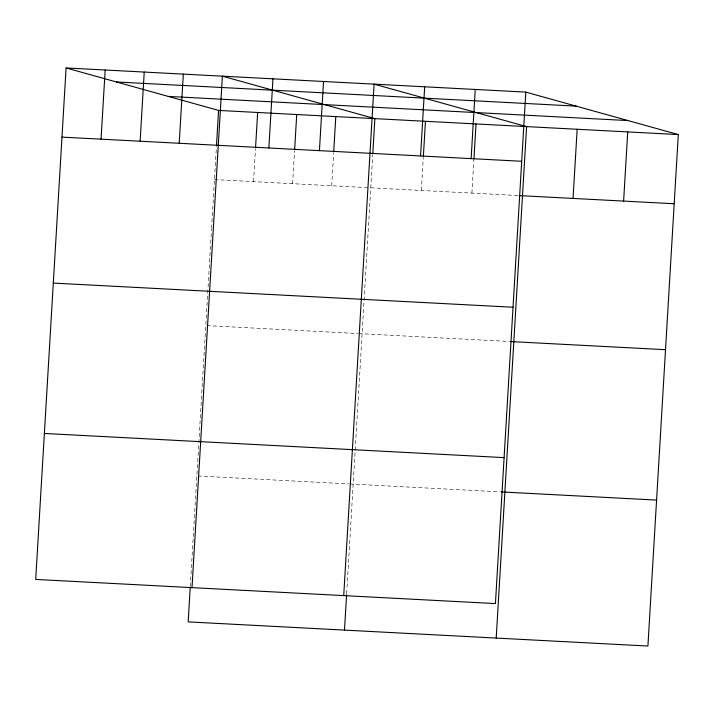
<?xml version="1.0" encoding="UTF-8"?>
<svg xmlns="http://www.w3.org/2000/svg" width="714" height="714" viewBox="0 0 714 714"><rect width="100%" height="100%" fill="white"/><g stroke="black" fill="none" stroke-linecap="round" stroke-linejoin="round"><path stroke-width="0.54" stroke-dasharray="3.57 2.68" d="M190.29 586.506L211.505 229.346M211.576 228.239L216.422 146.647M253.541 181.642L255.496 148.699M292.615 183.694L294.579 150.752M331.698 185.747L333.652 152.805M346.665 593.611L372.726 154.858M421.34 190.459L423.295 157.517M471.909 193.11L473.864 160.177M214.468 179.58L368.602 187.684M370.771 187.8L518.087 195.538M206.881 325.602L357.759 333.527M358.847 333.59L509.412 341.497M197.948 475.988L348.825 483.913M349.905 483.967L500.478 491.884"/><path stroke-width="1.07" d="M66.09 67.955L35.7 579.42L495.427 603.58L525.816 92.115L66.09 67.955L218.573 110.42L678.3 134.58L647.91 646.045L188.184 621.885L190.219 587.613M101.058 139.176L105.163 70.008M140.131 141.229L144.237 72.06M179.205 143.282L183.32 74.113M216.485 145.549L218.573 110.42M192.004 587.64L222.393 76.166L374.877 118.631L372.797 153.76M255.558 147.602L257.647 112.473M268.857 147.994L272.962 78.826M294.641 149.654L296.729 114.526M319.426 150.645L323.531 81.485M333.715 151.707L335.803 116.578M343.72 595.61L374.1 84.136L526.593 126.601L496.203 638.075M344.496 630.105L346.593 594.717M420.564 155.964L424.678 86.796M423.366 156.42L425.446 121.291M471.133 158.624L475.247 89.455M473.935 159.079L476.024 123.95M573.047 198.43L577.162 129.261M623.617 201.089L627.731 131.92M116.409 81.967L576.136 106.127M168.254 96.408L627.981 120.568M61.975 137.115L521.702 161.275M519.185 195.6L674.194 203.74M53.309 283.083L513.036 307.243M510.51 341.56L665.519 349.699M44.375 433.46L504.102 457.62M501.576 491.937L656.585 500.086M525.816 92.115L678.3 134.58"/></g></svg>
